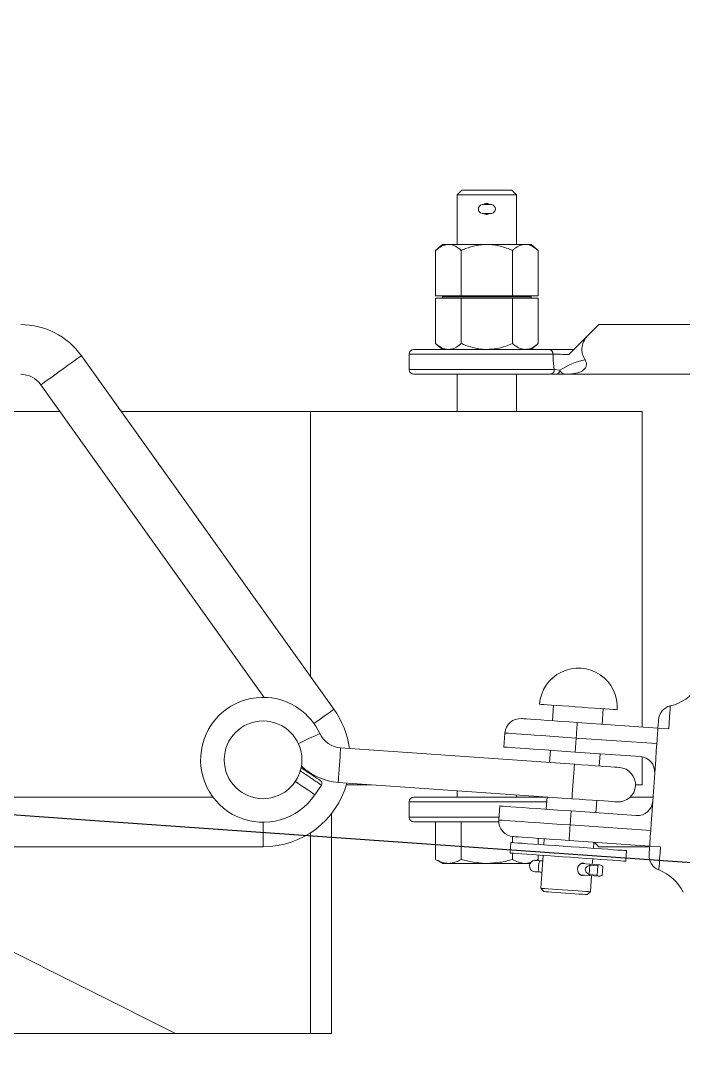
# Model space of a CAD drawing. Header units: millimetres. Extents: x 1587714 to 3094800, y -694377 to -413614.
# Drawn here: x 2256557.7 to 2256770.9, y -549802.7 to -549469.9 of the extents above; entities that cross this region are included whole.
import ezdxf

# ---------------------------------------------------------------- set-up
doc = ezdxf.new("R2010")
doc.units = ezdxf.units.MM

# ---------------------------------------------------------------- blocks, each defined once
blk = doc.blocks.new('poste RT1 vista lateral')
at = {"color": 7, "linetype": 'Continuous', "lineweight": 15}
for p, q in [((311.9876, 9221.2002), (310.475, 9219.6877)), ((310.475, 9219.6877), (310.475, 9203.7823)), ((311.7511, 9219.6877), (310.475, 9219.6877)), ((329.525, 9219.6877), (311.7511, 9219.6877)), ((313.061, 9221.2002), (311.9876, 9221.2002)), ((328.0124, 9221.2002), (313.061, 9221.2002)), ((329.525, 9219.6877), (328.0124, 9221.2002)), ((329.525, 9203.7823), (329.525, 9219.6877)), ((321.517, 9216.6274), (318.483, 9216.6274)), ((318.483, 9213.7721), (321.517, 9213.7721)), ((305.7125, 9203.7823), (303.5022, 9201.8769)), ((307.6266, 9203.7823), (305.7125, 9203.7823)), ((307.6266, 9203.7823), (320, 9203.7823)), ((332.3733, 9203.7823), (320, 9203.7823)), ((334.2875, 9203.7823), (332.3733, 9203.7823)), ((336.4978, 9201.8769), (334.2875, 9203.7823)), ((303.5022, 9187.2971), (303.5022, 9201.8769)), ((311.7511, 9187.2971), (311.7511, 9201.8769)), ((328.2489, 9187.2971), (328.2489, 9201.8769)), ((336.4978, 9187.2971), (336.4978, 9201.8769)), ((307.6266, 9187.2971), (303.5022, 9187.2971)), ((307.6266, 9186.4846), (303.5022, 9186.4846)), ((303.5022, 9186.4846), (303.5022, 9171.9048)), ((305.7125, 9187.2971), (305.7125, 9186.8908)), ((305.7125, 9186.8908), (305.7125, 9186.4846)), ((307.6266, 9186.8908), (305.7125, 9186.8908)), ((305.7125, 9186.8908), (320, 9186.8908)), ((311.7511, 9187.2971), (307.6266, 9187.2971)), ((334.2875, 9186.8908), (307.6266, 9186.8908)), ((311.7511, 9186.4846), (307.6266, 9186.4846)), ((311.7511, 9187.2971), (320, 9187.2971)), ((311.7511, 9186.4846), (311.7511, 9171.9048)), ((311.7511, 9186.4846), (320, 9186.4846)), ((320, 9187.2971), (328.2489, 9187.2971)), ((320, 9186.8908), (334.2875, 9186.8908)), ((320, 9186.4846), (328.2489, 9186.4846)), ((328.2489, 9187.2971), (332.3733, 9187.2971)), ((328.2489, 9186.4846), (328.2489, 9171.9048)), ((332.3733, 9186.4846), (328.2489, 9186.4846)), ((332.3733, 9187.2971), (336.4978, 9187.2971)), ((336.4978, 9186.4846), (332.3733, 9186.4846)), ((334.2875, 9186.8908), (334.2875, 9187.2971)), ((334.2875, 9186.4846), (334.2875, 9186.8908)), ((336.4978, 9186.4846), (336.4978, 9171.9048)), ((490, 9177.9997), (356, 9177.9997)), ((296.5, 9170.0003), (339.9845, 9170.0003)), ((303.5022, 9171.9048), (305.7125, 9170.0003)), ((334.2875, 9170.0003), (336.4978, 9171.9048)), ((270.779, 9054.2824), (189.5248, 9167.9566)), ((295, 9168.5002), (295, 9163.5001)), ((340.4065, 9161.9999), (296.5, 9161.9999)), ((310.475, 9161.9999), (310.475, 9149.9999)), ((329.525, 9149.9999), (329.525, 9161.9999)), ((342.3583, 9161.9999), (340.4065, 9161.9999)), ((341.709, 9163.5001), (343.4681, 9163.3198)), ((345, 9161.9999), (490, 9161.9999)), ((176.5083, 9158.6525), (248.3856, 9058.0962)), ((60, 9149.9999), (182.6928, 9149.9999)), ((202.36, 9149.9999), (263.2233, 9149.9999)), ((263.2233, 9149.9999), (263.2489, 9149.9999)), ((263.2489, 9064.8167), (263.2489, 9149.9999)), ((263.2489, 9149.9999), (370, 9149.9999)), ((370, 9048.5404), (370, 9149.9999)), ((341.4689, 9055.547), (341.1201, 9050.5593)), ((357.0812, 9049.4435), (357.43, 9054.4312)), ((349.1007, 9050.0014), (375.0373, 9048.1875)), ((325.8079, 9046.6177), (325.4923, 9042.104)), ((378.52, 9047.9443), (375.0373, 9048.1875)), ((348.7519, 9045.0137), (348.4363, 9040.4999)), ((374.6885, 9043.1998), (348.7519, 9045.0137)), ((374.6885, 9043.1998), (374.5234, 9040.8385)), ((348.1607, 9036.5593), (272.9444, 9041.8189)), ((340.4557, 9041.0578), (340.1802, 9037.1172)), ((348.4363, 9040.4999), (369.3851, 9039.0351)), ((356.1412, 9036.0014), (356.4168, 9039.942)), ((370, 9030), (370, 9038.954)), ((264.6664, 9026.7642), (266.7628, 9029.8741)), ((272.1701, 9030.7467), (347.3864, 9025.4862)), ((274.8328, 9030), (282.8428, 9030)), ((367.8381, 9030), (370, 9030)), ((231.8752, 9026.0003), (25, 9026.0003)), ((296.5, 9026.0003), (339.4028, 9026.0003)), ((310.475, 9028.0678), (310.475, 9026.0003)), ((329.525, 9026.0003), (329.525, 9026.7355)), ((339.4059, 9026.0451), (339.1304, 9022.1045)), ((373.4858, 9026.0003), (366.127, 9026.0003)), ((295, 9024.5001), (295, 9019.5)), ((324.1669, 9023.1507), (323.8513, 9018.6369)), ((355.0914, 9020.9887), (355.3669, 9024.9283)), ((270, 8950), (270, 9020.6797)), ((346.7953, 9017.0329), (347.1109, 9021.5466)), ((347.1109, 9021.5466), (368.0597, 9020.0818)), ((323.8474, 9017.9999), (296.5, 9017.9999)), ((303.5022, 9017.9999), (303.5022, 9005.9664)), ((311.7511, 9017.9999), (311.7511, 9005.9664)), ((346.7953, 9017.0329), (372.7319, 9015.219)), ((372.7319, 9015.219), (372.897, 9017.5803)), ((328.2489, 9013.3231), (328.2489, 9011.3623)), ((336.4978, 9012.7404), (336.4978, 9010.7853)), ((338.466, 9012.603), (338.3299, 9010.6566)), ((36, 9010.0005), (248, 9010.0005)), ((219.8587, 8950), (99.9647, 9010.0005)), ((327.6995, 9011.4005), (327.4621, 9008.0054)), ((372.3831, 9010.2313), (346.4465, 9012.0451)), ((354.2909, 9009.5408), (354.427, 9011.4872)), ((356, 9010.0005), (372.367, 9010.0005)), ((372.3831, 9010.2313), (375.8658, 9009.9881)), ((303.5022, 9005.9664), (305.7125, 9004.6904)), ((328.2489, 9007.9501), (328.2489, 9005.9664)), ((336.4978, 9005.9664), (335.79, 9005.6422)), ((335.9203, 9005.6326), (336.4978, 9005.9664)), ((336.4978, 9007.3731), (336.4978, 9005.9664)), ((337.0069, 9005.5573), (336.9962, 9005.5525)), ((338.0925, 9007.2615), (337.3533, 8996.691)), ((353.9296, 9004.3738), (354.0535, 9006.1457)), ((364.6838, 9005.4018), (364.9213, 9008.7979)), ((307.6266, 9004.6904), (305.7125, 9004.6904)), ((307.6266, 9004.6904), (320, 9004.6904)), ((320, 9004.6904), (332.3733, 9004.6904)), ((334.1659, 9004.9889), (332.3733, 9004.6904)), ((332.3733, 9004.6904), (333.9265, 9004.6904)), ((353.1766, 9004.4262), (350.3635, 9004.6227)), ((353.1311, 9004.0925), (352.9241, 9001.1322)), ((352.9519, 9001.0931), (353.164, 9004.1268)), ((356.16, 9004.2174), (353.1766, 9004.4262)), ((355.4706, 9000.9177), (355.6827, 9003.9504)), ((357.3584, 9003.7968), (357.1514, 9000.8366)), ((336.743, 9001.9314), (336.7529, 9001.9257)), ((350.1068, 9000.9921), (352.9227, 9000.7946)), ((352.9227, 9000.7946), (355.906, 9000.5858)), ((353.3143, 8995.5752), (353.6756, 9000.7422)), ((337.3533, 8996.691), (338.2811, 8995.6238)), ((352.247, 8994.6473), (353.3143, 8995.5752)), ((137.2186, 8950), (219.8587, 8950)), ((219.8587, 8950), (263.2233, 8950)), ((263.2233, 8950), (270, 8950))]:
    blk.add_line(p, q, dxfattribs=at)
at = {"color": 8, "linetype": 'Continuous', "lineweight": 15}
for p, q in [((318.4393, 9216.6235), (321.5607, 9216.6235)), ((318.4393, 9213.7768), (321.5607, 9213.7768)), ((341.2601, 9168.5002), (295, 9168.5002)), ((295, 9163.5001), (341.709, 9163.5001)), ((263.2233, 9149.9999), (263.2233, 9064.853)), ((339.2979, 9024.5001), (295, 9024.5001)), ((295, 9019.5), (323.9116, 9019.5)), ((248, 9010.0005), (248, 9017.8998)), ((263.2233, 9014.4999), (263.2233, 8950)), ((350.353, 9004.6179), (353.1746, 9004.4205)), ((353.164, 9004.1268), (355.6827, 9003.9504)), ((350.0945, 9000.9978), (352.9215, 9000.8004)), ((352.9519, 9001.0931), (355.4706, 9000.9177))]:
    blk.add_line(p, q, dxfattribs=at)
at = {"color": 7, "linetype": 'Continuous', "lineweight": 15, "flags": 128}
for points in [[(356, 9177.9997), (355.9644, 9177.9644), (355.6819, 9177.6822), (355.1268, 9177.1271), (354.319, 9176.3194), (353.2869, 9175.2865), (352.0673, 9174.0677)], [(361.919, 9054.1174), (361.8225, 9054.1241), (361.3828, 9054.1546), (360.5998, 9054.2099), (359.4961, 9054.2872), (358.1033, 9054.3845), (356.4616, 9054.4989), (354.6181, 9054.6277), (352.626, 9054.7669), (350.5425, 9054.9128), (348.4275, 9055.0606), (346.3419, 9055.2065), (344.3457, 9055.3458), (342.4964, 9055.4755), (340.847, 9055.5909), (339.4452, 9055.6891), (338.3312, 9055.7663), (337.537, 9055.8226), (337.0855, 9055.8541), (336.9799, 9055.8617)], [(331.1445, 9051.2574), (331.3273, 9051.244), (331.8719, 9051.2059), (332.7672, 9051.1439), (333.995, 9051.0581), (335.5303, 9050.9503), (337.3419, 9050.8235), (339.3928, 9050.6804), (341.6414, 9050.523), (344.0418, 9050.3552), (346.5452, 9050.1797), (349.1007, 9050.0014)], [(349.1007, 9050.0014), (349.094, 9049.906), (349.0741, 9049.6218), (349.0419, 9049.1612), (348.9985, 9048.5404), (348.9457, 9047.785), (348.8854, 9046.922), (348.8199, 9045.9864), (348.7519, 9045.0137)], [(375.0373, 9048.1875), (375.1175, 9049.3338), (375.1756, 9050.1654), (375.2109, 9050.6699), (375.2227, 9050.8387)], [(375.0373, 9048.1875), (375.0306, 9048.0921), (375.0108, 9047.8079), (374.9785, 9047.3473), (374.9352, 9046.7265), (374.8823, 9045.9712), (374.822, 9045.109), (374.7566, 9044.1735), (374.6885, 9043.1998)], [(272.1701, 9030.7467), (272.1833, 9030.9346), (272.222, 9031.4877), (272.2835, 9032.3679), (272.3637, 9033.5143), (272.457, 9034.8494), (272.5572, 9036.2828), (272.6574, 9037.7162), (272.7508, 9039.0513), (272.831, 9040.1976), (272.8925, 9041.0779), (272.9312, 9041.631), (272.9444, 9041.8189), (272.9444, 9041.8189)], [(272.1701, 9030.7467), (272.1833, 9030.9346), (272.222, 9031.4877), (272.2835, 9032.3679), (272.3637, 9033.5143), (272.457, 9034.8494), (272.5572, 9036.2828), (272.6574, 9037.7162), (272.7508, 9039.0513), (272.831, 9040.1976), (272.8925, 9041.0779), (272.9312, 9041.631), (272.9444, 9041.8189), (272.9444, 9041.8189)], [(325.4923, 9042.104), (325.5376, 9042.1011), (325.8987, 9042.0763), (326.6152, 9042.0258), (327.6759, 9041.9514), (329.064, 9041.8551), (330.7576, 9041.7359), (332.73, 9041.5986), (334.9501, 9041.4431), (337.3829, 9041.2734), (339.99, 9041.0903), (342.7303, 9040.8986), (345.5606, 9040.7012), (348.4363, 9040.4999)], [(372.897, 9017.5803), (373.0903, 9020.345), (373.2922, 9023.2308), (373.4998, 9026.1996), (373.7102, 9029.2094), (373.9207, 9032.2192), (374.1283, 9035.188), (374.3301, 9038.0747), (374.5234, 9040.8385)], [(362.6753, 9035.5446), (362.4966, 9035.557), (361.9649, 9035.5942), (361.0933, 9035.6553), (359.9032, 9035.7382), (358.4241, 9035.8422), (356.6922, 9035.9633), (354.7502, 9036.0987), (352.646, 9036.2456), (350.4313, 9036.401), (348.1607, 9036.5593)], [(260.2425, 9035.476), (260.2492, 9035.4712), (261.1526, 9034.8618), (262.1829, 9034.1675), (263.2568, 9033.4437), (264.2871, 9032.7494), (265.1905, 9032.14), (265.8937, 9031.666), (266.3398, 9031.3656), (266.4926, 9031.2617), (266.4926, 9031.2617)], [(324.1669, 9023.1507), (324.2122, 9023.1478), (324.5733, 9023.1221), (325.2899, 9023.0725), (326.3506, 9022.9981), (327.7386, 9022.9008), (329.4322, 9022.7826), (331.4047, 9022.6443), (333.6248, 9022.4898), (336.0575, 9022.3191), (338.6646, 9022.1369), (341.405, 9021.9452), (344.2352, 9021.7478), (347.1109, 9021.5466)], [(347.3864, 9025.4862), (349.657, 9025.3279), (351.8717, 9025.1734), (353.9759, 9025.0256), (355.9179, 9024.8902), (357.6498, 9024.7691), (359.1289, 9024.6651), (360.319, 9024.5821), (361.1906, 9024.5211), (361.7223, 9024.4839), (361.901, 9024.4715)], [(346.7953, 9017.0329), (346.7272, 9016.0592), (346.6618, 9015.1236), (346.6015, 9014.2615), (346.5486, 9013.5062), (346.5053, 9012.8853), (346.473, 9012.4247), (346.4532, 9012.1405), (346.4465, 9012.0451)], [(346.4465, 9012.0451), (343.8911, 9012.2235), (341.3876, 9012.399), (338.9872, 9012.5668), (336.7386, 9012.7242), (334.6877, 9012.8672), (332.8761, 9012.9941), (331.3408, 9013.1009), (330.113, 9013.1867), (329.2177, 9013.2496), (328.6731, 9013.2878), (328.4903, 9013.3002)], [(372.7319, 9015.219), (372.6639, 9014.2462), (372.5985, 9013.3107), (372.5382, 9012.4476), (372.4853, 9011.6923), (372.4419, 9011.0714), (372.4097, 9010.6108), (372.3898, 9010.3266), (372.3831, 9010.2313)], [(339.5114, 9010.5746), (337.1665, 9010.7386), (334.9995, 9010.8902), (333.0527, 9011.0257), (331.3639, 9011.1439), (329.9661, 9011.2422), (328.8864, 9011.3175), (328.1458, 9011.369), (327.7588, 9011.3957), (327.6995, 9011.4005)], [(364.9213, 9008.7979), (364.7651, 9008.8084), (364.2507, 9008.8446), (363.387, 9008.9047), (362.1911, 9008.9886), (360.686, 9009.0935), (358.9011, 9009.2185), (356.8711, 9009.3606), (354.6356, 9009.517), (352.238, 9009.6848), (349.7251, 9009.8603), (347.1457, 9010.0405), (344.5501, 9010.2217), (341.9887, 9010.401), (339.5114, 9010.5746)], [(354.5197, 9011.4806), (355.1268, 9010.8731), (355.6819, 9010.318), (355.9644, 9010.0358), (356, 9010.0005)], [(372.1978, 9007.58), (372.2096, 9007.7488), (372.2448, 9008.2533), (372.303, 9009.0849), (372.3831, 9010.2313)], [(339.274, 9007.1795), (336.929, 9007.3426), (334.7621, 9007.4942), (332.8153, 9007.6306), (331.1265, 9007.7488), (329.7287, 9007.8461), (328.649, 9007.9224), (327.9084, 9007.9739), (327.5214, 9008.0006), (327.4621, 9008.0054)], [(337.0069, 9005.5573), (336.6775, 9005.5802), (336.3686, 9005.6021), (336.0895, 9005.6212), (335.8487, 9005.6384), (335.6533, 9005.6517), (335.5094, 9005.6622), (335.4213, 9005.6679), (335.3916, 9005.6698)], [(337.9682, 9005.4839), (337.8242, 9005.4944), (337.4152, 9005.523), (336.9962, 9005.5525)], [(337.9686, 9005.4896), (337.3538, 9005.5325), (337.0069, 9005.5573)], [(364.6838, 9005.4018), (364.5277, 9005.4133), (364.0132, 9005.4495), (363.1496, 9005.5096), (361.9536, 9005.5935), (360.4485, 9005.6984), (358.6636, 9005.8234), (356.6337, 9005.9655), (354.3982, 9006.1219), (352.0006, 9006.2888), (349.4877, 9006.4652), (346.9083, 9006.6454), (344.3126, 9006.8266), (341.7512, 9007.0059), (339.274, 9007.1795)], [(351.3046, 9000.9081), (350.9217, 9000.7727), (350.4076, 9000.829), (349.919, 9001.0931), (349.5034, 9001.5423), (349.2241, 9002.1403), (349.141, 9002.8088), (349.2641, 9003.4525), (349.5668, 9004.0162), (350.0159, 9004.4558), (350.5513, 9004.7133), (350.9929, 9004.7591), (350.9929, 9004.7591)], [(336.7529, 9001.9257), (337.0999, 9001.9009), (337.7146, 9001.858)], [(337.3533, 8996.691), (337.4319, 8996.6853), (337.8568, 8996.6557), (338.6314, 8996.6013), (339.7193, 8996.526), (341.0698, 8996.4316), (342.6197, 8996.3229), (344.2964, 8996.2056), (346.0217, 8996.0845), (347.7148, 8995.9662), (349.2966, 8995.8556), (350.6931, 8995.7583), (351.8389, 8995.6782), (352.6807, 8995.6191), (353.1788, 8995.5847), (353.3143, 8995.5752)], [(352.247, 8994.6473), (352.0855, 8994.6587), (351.5823, 8994.694), (350.7622, 8994.7512), (349.6664, 8994.8275), (348.3499, 8994.92), (346.8786, 8995.023), (345.3264, 8995.1308), (343.771, 8995.2395), (342.2905, 8995.3434), (340.9592, 8995.4369), (339.8436, 8995.5142), (338.9999, 8995.5733), (338.4703, 8995.6105), (338.2814, 8995.6238), (338.2811, 8995.6238)]]:
    blk.add_lwpolyline(points, dxfattribs=at)
at = {"color": 8, "linetype": 'Continuous', "lineweight": 15, "flags": 128}
for points in [[(189.5248, 9167.9566), (189.4391, 9167.8956), (189.0626, 9167.6257), (188.4034, 9167.1546), (187.4923, 9166.5032), (186.3719, 9165.7031), (185.0947, 9164.7894), (183.7202, 9163.8072), (182.3129, 9162.801), (180.9385, 9161.8187), (179.6612, 9160.9061), (178.5408, 9160.105), (177.6297, 9159.4536), (176.9705, 9158.9825), (176.594, 9158.7136), (176.5083, 9158.6525)], [(270.779, 9054.2824), (270.6932, 9054.2214), (270.3167, 9053.9525), (269.6575, 9053.4804), (268.7464, 9052.83), (267.6261, 9052.0289), (266.3488, 9051.1153), (264.9744, 9050.133), (264.3521, 9049.6886)], [(379.0379, 9055.3505), (379.0347, 9055.3048), (379.009, 9054.9376), (378.958, 9054.208), (378.8824, 9053.1266), (378.7832, 9051.7085), (378.6619, 9049.9728), (378.52, 9047.9443)], [(259.3445, 9043.2494), (259.9013, 9043.5069), (261.205, 9044.1096), (262.5087, 9044.7133), (263.7235, 9045.275), (264.7667, 9045.7575), (265.5671, 9046.1285), (266.0703, 9046.3612), (266.242, 9046.4404)], [(348.7519, 9045.0137), (345.8762, 9045.2149), (343.0459, 9045.4123), (340.3056, 9045.604), (337.6985, 9045.7861), (335.2658, 9045.9569), (333.0457, 9046.1123), (331.0732, 9046.2496), (329.3796, 9046.3679), (327.9916, 9046.4652), (326.9309, 9046.5395), (326.2143, 9046.5901), (325.8532, 9046.6149), (325.8079, 9046.6177)], [(347.3864, 9025.4862), (347.3996, 9025.6751), (347.4383, 9026.2282), (347.4998, 9027.1084), (347.58, 9028.2547), (347.6734, 9029.5899), (347.7736, 9031.0233), (347.8738, 9032.4557), (347.9671, 9033.7918), (348.0473, 9034.9381), (348.1089, 9035.8183), (348.1475, 9036.3705), (348.1607, 9036.5593), (348.1607, 9036.5593)], [(258.3647, 9031.0128), (258.8734, 9030.6695), (260.0645, 9029.8665), (261.2555, 9029.0635), (262.3654, 9028.3158), (263.3185, 9027.673), (264.0498, 9027.18), (264.5096, 9026.87), (264.6664, 9026.7642)], [(323.8513, 9018.6369), (323.8966, 9018.6341), (324.2577, 9018.6083), (324.9742, 9018.5587), (326.0349, 9018.4844), (327.423, 9018.3871), (329.1166, 9018.2688), (331.089, 9018.1305), (333.3091, 9017.976), (335.7419, 9017.8053), (338.349, 9017.6232), (341.0893, 9017.4315), (343.9196, 9017.2341), (346.7953, 9017.0329)], [(375.8658, 9009.9881), (375.724, 9007.9596), (375.6026, 9006.2239), (375.5035, 9004.8058), (375.4278, 9003.7243), (375.3768, 9002.9948), (375.3512, 9002.6276), (375.3479, 9002.5809)], [(336.9962, 9005.5525), (336.2249, 9005.6059), (335.6451, 9005.6469), (335.3551, 9005.667), (335.3329, 9005.6689)]]:
    blk.add_lwpolyline(points, dxfattribs=at)
at = {"color": 7, "linetype": 'Continuous', "lineweight": 15}
blk.add_circle((248, 9038), 12.5, dxfattribs=at)
for centre, radius, start, end in [((318.715, 9215.2), 1.45, 100.962351, 259.037649), ((318.483, 9216.3977), 0.23, 90, 100.962351), ((321.517, 9216.3977), 0.23, 79.037649, 90), ((321.285, 9215.2), 1.45, 280.962351, 79.037649), ((318.483, 9214.0023), 0.23, 259.037649, 270), ((321.517, 9214.0023), 0.23, 270, 280.962351), ((170, 9154), 24, 35.557188, 90), ((296.5, 9168.5), 1.5, 90, 180), ((339.8619, 9168.6037), 1.402, 355.765748, 84.985327), ((355.8056, 9144.6588), 22.3707, 100.817709, 123.47011), ((170, 9154), 8, 35.557188, 90), ((296.5, 9163.5), 1.5, 180, 270), ((340.2998, 9163.4081), 1.4122, 274.332566, 3.732841), ((342.1702, 9163.2847), 1.2984, 278.329356, 1.552193), ((349.4494, 9054.9893), 12.5, 356, 176), ((375.5202, 9069.9324), 15, 283.563275, 325.10347), ((248, 9038), 20.1, 86, 326.013971), ((248, 9038), 20.1, 24.829605, 86), ((248, 9038), 28, 7.432555, 35.557188), ((380.2105, 9050.4902), 5, 103.563275, 176), ((330.7957, 9046.2693), 5, 86, 176), ((273.5024, 9049.7998), 8, 204.829605, 266), ((369.0363, 9034.0473), 5, 356, 86), ((273.5024, 9049.7998), 19.1, 226.410845, 266), ((362.2881, 9030.0082), 5.55, 266, 86), ((248, 9038), 28, 270, 344.567445), ((265.9336, 9030.433), 1, 325.380049, 56.013971), ((296.5, 9024.5), 1.5, 90, 180), ((368.4085, 9025.0692), 5, 266, 356), ((296.5, 9019.5), 1.5, 180, 270), ((328.8391, 9018.2883), 5, 176, 266), ((335.5659, 9003.8331), 1.85, 97.235302, 254.764698), ((335.3707, 9005.3708), 0.3, 86, 97.235302), ((342.2121, 9003.3685), 5.6547, 157.279538, 194.72235), ((377.1856, 9007.2312), 5, 176, 248.436725), ((369.835, 8988.631), 15, 26.89653, 68.436725), ((335.1586, 9002.3376), 0.3, 254.764698, 266), ((336.941, 9016.274), 14.3495, 262.780408, 269.249099), ((325.7478, 8837.0864), 165.2113, 85.846102, 86.184005)]:
    blk.add_arc(centre, radius, start, end, dxfattribs=at)
at = {"color": 8, "linetype": 'Continuous', "lineweight": 15}
blk.add_arc((309.7369, 8627.8063), 375.0986, 85.871279, 86.125964, dxfattribs=at)
at = {"color": 7, "linetype": 'Continuous', "lineweight": 15}
for centre, major_axis, ratio, start_param, end_param in [((355.0922, 9002.4677), (3.4558, -0.2417), 0.53402653, 2.21107552, 4.07210979), ((353.058, 9002.61), (0.129, 1.8455), 0.02753787, 0.19609301, 0.64027919), ((353.1557, 9004.1271), (0.0209, 0.2993), 0.02753787, 4.71238898, 6.47927831), ((356.139, 9003.9185), (0.4564, -0.0319), 0.65576548, 1.37470332, 3.14159265), ((355.5736, 9002.4341), (2.8143, -0.1968), 0.65576548, 0.93051714, 1.37470332), ((353.058, 9002.61), (0.129, 1.8455), 0.02753787, 2.50131346, 2.94549965), ((352.9436, 9001.094), (0.0209, 0.2993), 0.02753787, 2.94549965, 4.71238898), ((355.9269, 9000.8853), (0.4564, -0.0319), 0.65576548, 3.14159265, 4.90848199), ((355.5736, 9002.4341), (2.8143, -0.1968), 0.65576548, 4.90848199, 5.35266817)]:
    blk.add_ellipse(centre, major_axis=major_axis, ratio=ratio, start_param=start_param, end_param=end_param, dxfattribs=at)
for points, knots in [([(319.0156, 9216.6235), (319.138, 9216.7047), (319.4249, 9216.895), (319.9697, 9216.9766), (320.5405, 9216.9068), (320.8541, 9216.7142), (321.0018, 9216.6235)], [0, 0, 0, 0, 0.20637602, 0.48367148, 0.75690317, 1, 1, 1, 1]), ([(320.9983, 9213.7768), (320.9794, 9213.759), (320.8174, 9213.6059), (320.397, 9213.4713), (319.8159, 9213.43), (319.3268, 9213.545), (319.0989, 9213.7196), (319.0242, 9213.7768)], [0, 0, 0, 0, 0.03693607, 0.31672532, 0.5933903, 0.86676947, 1, 1, 1, 1]), ([(303.5022, 9201.8769), (303.8514, 9202.16), (304.6776, 9202.8299), (306.0544, 9203.6019), (307.0982, 9203.7217), (307.6266, 9203.7823)], [0, 0, 0, 0, 0.26546742, 0.62808171, 1, 1, 1, 1]), ([(307.6266, 9203.7823), (307.7211, 9203.7804), (308.3392, 9203.7675), (309.4924, 9203.4526), (310.7669, 9202.6927), (311.5078, 9202.0786), (311.7511, 9201.8769)], [0, 0, 0, 0, 0.06653151, 0.43529197, 0.81453078, 1, 1, 1, 1]), ([(320, 9203.7823), (318.8454, 9203.7096), (316.4945, 9203.5614), (313.7607, 9202.7079), (312.204, 9202.0642), (311.7511, 9201.8769)], [0, 0, 0, 0, 0.40629384, 0.82725537, 1, 1, 1, 1]), ([(328.2489, 9201.8769), (326.9663, 9202.3783), (324.3544, 9203.3994), (321.5017, 9203.7717), (320.0388, 9203.782), (320, 9203.7823)], [0, 0, 0, 0, 0.48435016, 0.98632754, 1, 1, 1, 1]), ([(332.3733, 9203.7823), (331.796, 9203.7096), (330.6206, 9203.5614), (329.2537, 9202.7079), (328.4753, 9202.0642), (328.2489, 9201.8769)], [0, 0, 0, 0, 0.40629385, 0.82725551, 1, 1, 1, 1]), ([(336.4978, 9201.8769), (335.8565, 9202.3783), (334.5505, 9203.3994), (333.1242, 9203.7717), (332.3927, 9203.782), (332.3733, 9203.7823)], [0, 0, 0, 0, 0.48434983, 0.98632724, 1, 1, 1, 1]), ([(346.3548, 9168.3552), (346.9021, 9168.9025), (348.1317, 9170.132), (350.076, 9172.0762), (351.4017, 9173.402), (352.0673, 9174.0677)], [0, 0, 0, 0, 0.28535814, 0.64115406, 1, 1, 1, 1]), ([(352.0673, 9174.0677), (351.9328, 9173.8721), (351.3783, 9173.0657), (350.6763, 9171.5808), (350.5293, 9169.9215), (350.7432, 9168.4346), (351.1363, 9167.4391), (351.5353, 9166.7548), (351.607, 9166.6319)], [0, 0, 0, 0, 0.0955493, 0.39389746, 0.6077869, 0.68947114, 0.94425011, 1, 1, 1, 1]), ([(303.5022, 9171.9048), (304.1435, 9171.4054), (305.4496, 9170.3885), (306.8758, 9169.9985), (307.6073, 9170.0003), (307.6266, 9170.0003)], [0, 0, 0, 0, 0.48432423, 0.98632761, 1, 1, 1, 1]), ([(307.6266, 9170.0003), (308.204, 9170.0725), (309.3795, 9170.2195), (310.746, 9171.0754), (311.5246, 9171.7179), (311.7511, 9171.9048)], [0, 0, 0, 0, 0.40629153, 0.8272936, 1, 1, 1, 1]), ([(320, 9170.0003), (319.8111, 9170.0023), (318.575, 9170.0152), (316.2681, 9170.3282), (313.7198, 9171.0906), (312.2378, 9171.7035), (311.7511, 9171.9048)], [0, 0, 0, 0, 0.06653318, 0.43528832, 0.81456774, 1, 1, 1, 1]), ([(328.2489, 9171.9048), (327.5505, 9171.6221), (325.8979, 9170.953), (323.1446, 9170.1806), (321.057, 9170.0609), (320, 9170.0003)], [0, 0, 0, 0, 0.26543769, 0.6280666, 1, 1, 1, 1]), ([(328.2489, 9171.9048), (328.8902, 9171.4054), (330.1963, 9170.3885), (331.6224, 9169.9985), (332.3539, 9170.0003), (332.3733, 9170.0003)], [0, 0, 0, 0, 0.48432413, 0.9863276, 1, 1, 1, 1]), ([(332.3733, 9170.0003), (332.9507, 9170.0725), (334.1262, 9170.2195), (335.4927, 9171.0754), (336.2713, 9171.7179), (336.4978, 9171.9048)], [0, 0, 0, 0, 0.40629139, 0.82729358, 1, 1, 1, 1]), ([(339.9845, 9170.0003), (340.3837, 9170.0003), (341.1938, 9170.0003), (342.7562, 9170.0003), (344.5393, 9170.0003), (346.309, 9170.0003), (347.504, 9170.0003), (348, 9170.0003)], [0, 0, 0, 0, 0.20889007, 0.42388184, 0.63275689, 0.84758436, 1, 1, 1, 1]), ([(341.709, 9163.5001), (341.5485, 9164.7919), (341.3434, 9166.4425), (341.275, 9168.1327), (341.2601, 9168.5002)], [0, 0, 0, 0, 0.78259004, 1, 1, 1, 1]), ([(346.3548, 9168.3552), (345.4415, 9168.3849), (343.4028, 9168.4511), (342.0222, 9168.4827), (341.2601, 9168.5002)], [0, 0, 0, 0, 0.44796059, 1, 1, 1, 1]), ([(351.607, 9166.6319), (351.7783, 9166.2746), (352.0337, 9165.7418), (352.0551, 9164.8662), (351.84, 9164.2427), (351.1887, 9163.3843), (349.7567, 9162.5382), (347.6297, 9162.1068), (345.925, 9162.0066), (345.1559, 9161.9999), (345.0062, 9161.9999), (345, 9161.9999)], [0, 0, 0, 0, 0.10449303, 0.15578627, 0.26032494, 0.31341722, 0.51298901, 0.78551626, 0.95841877, 0.99826561, 1, 1, 1, 1]), ([(345, 9161.9999), (344.9995, 9161.9999), (344.9866, 9161.9999), (344.9295, 9161.9999), (344.7156, 9161.9999), (344.3109, 9161.9999), (343.9102, 9161.9999), (343.6057, 9161.9999), (343.2509, 9161.9999), (342.6545, 9161.9999), (342.3583, 9161.9999)], [0, 0, 0, 0, 0.00279741, 0.07939504, 0.26572196, 0.55790616, 0.65008015, 0.67311759, 0.83760961, 1, 1, 1, 1]), ([(343.4681, 9163.3198), (343.5079, 9163.2242), (343.6142, 9162.9687), (344.0217, 9162.5252), (344.5895, 9162.2101), (344.9575, 9162.0516), (345.0451, 9162.009), (345.0281, 9162.0014), (345.0076, 9161.9999), (345.0004, 9161.9999), (345, 9161.9999)], [0, 0, 0, 0, 0.03667747, 0.09804094, 0.33956158, 0.66488431, 0.85699295, 0.95807199, 0.99734273, 1, 1, 1, 1]), ([(307.6266, 9004.6904), (307.3061, 9004.7058), (306.4512, 9004.747), (305.0644, 9005.1405), (304.0249, 9005.6901), (303.5022, 9005.9664)], [0, 0, 0, 0, 0.22973127, 0.61266767, 1, 1, 1, 1]), ([(311.7511, 9005.9664), (311.4709, 9005.8127), (310.6617, 9005.3687), (309.2879, 9004.8245), (308.1829, 9004.7353), (307.6266, 9004.6904)], [0, 0, 0, 0, 0.20830419, 0.60151916, 1, 1, 1, 1]), ([(320, 9004.6904), (319.8044, 9004.6918), (318.3237, 9004.7026), (315.532, 9004.9823), (313.0191, 9005.6364), (311.7511, 9005.9664)], [0, 0, 0, 0, 0.07010211, 0.53079106, 1, 1, 1, 1]), ([(328.2489, 9005.9664), (326.9092, 9005.6097), (324.2054, 9004.8896), (321.4102, 9004.7572), (320, 9004.6904)], [0, 0, 0, 0, 0.49546156, 1, 1, 1, 1]), ([(332.3733, 9004.6904), (332.2755, 9004.6918), (331.5352, 9004.7026), (330.1393, 9004.9823), (328.8829, 9005.6364), (328.2489, 9005.9664)], [0, 0, 0, 0, 0.07010196, 0.530791, 1, 1, 1, 1]), ([(350.9929, 9004.7591), (351.1659, 9004.7386), (351.3783, 9004.7135), (351.5309, 9004.5669), (351.5592, 9004.5397)], [0, 0, 0, 0, 0.814955, 1, 1, 1, 1])]:
    blk.add_open_spline(points, degree=3, knots=knots, dxfattribs=at)
at = {"color": 8, "linetype": 'Continuous', "lineweight": 15}
blk.add_open_spline([(266.7068, 9029.9113), (266.7051, 9029.9126), (266.7008, 9029.9158), (266.0985, 9030.3215), (265.0549, 9031.0251), (263.6625, 9031.9636), (262.1184, 9033.005), (260.7671, 9033.9162), (260.0878, 9034.3741), (259.8453, 9034.5376)], degree=3, knots=[0, 0, 0, 0, 0.110307597, 0.270465934, 0.430618824, 0.590776231, 0.750946808, 0.911114974, 1, 1, 1, 1], dxfattribs=at)

msp = doc.modelspace()

# ---------------------------------------------------------------- linework, layer by layer
at = {"color": 4}
msp.add_arc((2278010.9399, -211499.4674), 338618.7241, 266.338764835, 274.609482827, dxfattribs=at)
at = {"color": 5}
msp.add_arc((2284890.0934, -149696.4433), 401031.0256, 265.924669969, 272.90632703, dxfattribs=at)

# ---------------------------------------------------------------- block references
msp.add_blockref('poste RT1 vista lateral', (2256387.7201, -558745.6049))

doc.saveas('drawing.dxf')
